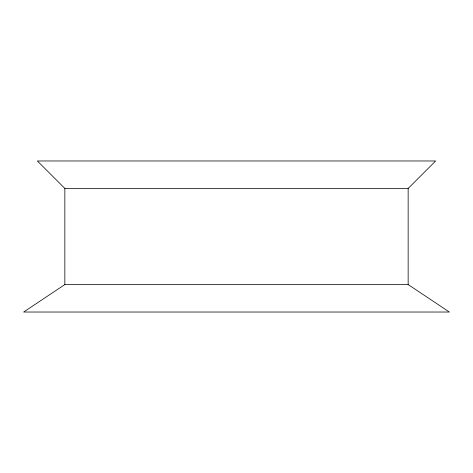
<?xml version="1.0" encoding="UTF-8"?>
<svg xmlns="http://www.w3.org/2000/svg" width="473" height="473" viewBox="0 0 473 473"><rect width="100%" height="100%" fill="white"/><g stroke="black" fill="none" stroke-linecap="round" stroke-linejoin="round"><path stroke-width="0.71" d="M408.152 188.437L435.615 160.974L37.385 160.974L64.848 188.437L408.152 188.437L408.152 284.563L449.35 312.026L23.65 312.026L64.848 284.563L408.152 284.563M64.848 188.437L64.848 284.563"/></g></svg>
